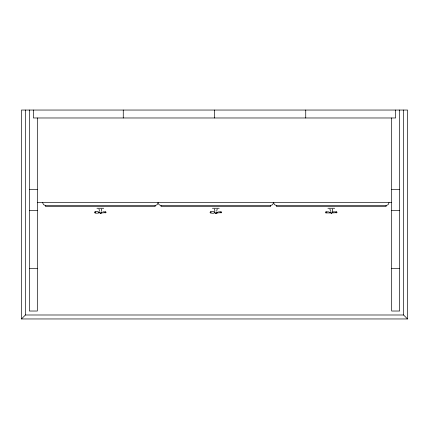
<?xml version="1.0" encoding="UTF-8"?>
<svg xmlns="http://www.w3.org/2000/svg" width="429" height="429" viewBox="0 0 429 429"><rect width="100%" height="100%" fill="white"/><g stroke="black" fill="none" stroke-linecap="round" stroke-linejoin="round"><path stroke-width="0.64" d="M389.039 202.601L388.127 204.665L386.062 205.577L276.533 205.577L274.474 204.665L273.563 202.601L272.651 204.665L270.586 205.577L161.057 205.577L158.993 204.665L158.081 202.601L157.175 204.665L155.11 205.577L45.581 205.577L43.517 204.665L42.605 202.601M99.26 211.261L99.356 210.103L98.922 209.025M214.741 211.261L214.838 210.103L214.403 209.025M330.217 211.261L330.314 210.103L329.88 209.025M99.067 212.119C94.428 209.91 91.726 214.366 99.303 212.907M214.548 212.119C215.535 211.728 209.835 210.864 210.001 212.527C210.467 213.46 215.476 213.562 214.527 212.527M95.565 212.527L95.045 212.923M211.041 212.527L210.521 212.923M326.523 212.527L325.858 212.907L325.477 212.253L325.997 211.851L328.635 211.851M330.099 211.926L330.099 212.854M101.764 209.025L101.33 210.103L101.426 211.261M217.246 209.025L216.806 210.103L216.908 211.261M332.722 209.025L332.287 210.103L332.384 211.261M105.121 212.119L105.861 211.926L106.06 212.655L101.169 212.923M220.597 212.119L221.337 211.926L221.536 212.655L216.65 212.923M336.073 212.119L336.813 211.926L337.012 212.655L332.126 212.923M21.45 318.956L25.418 314.993L403.582 314.993L407.55 318.956L407.55 110.044L21.45 110.044L21.45 318.956L407.55 318.956M101.78 212.988L100.247 213.438M217.256 212.988L215.551 213.438M215.438 213.438L216.205 213.438M331.301 213.336L330.915 213.438L331.681 213.438M29.381 189.377L37.318 189.377M391.682 189.377L399.619 189.377M37.318 202.601L391.682 202.601M96.959 208.258L103.732 208.258M212.435 208.258L219.208 208.258M327.917 208.258L334.684 208.258M29.381 210.532L37.318 210.532M391.682 210.532L399.619 210.532M102.955 211.851L105.588 211.851M218.431 211.851L221.069 211.851M332.126 211.851L336.545 211.851M98.654 212.253L102.038 212.253M214.13 212.253L217.514 212.253M329.606 212.253L332.99 212.253M325.997 212.923L330.201 212.923M29.381 268.506L37.318 268.506M391.682 268.506L399.619 268.506M336.545 212.923L336.02 212.527M325.997 211.851L326.469 212.119M221.069 212.923L220.544 212.527M210.521 211.851L210.988 212.119M105.588 212.923L105.067 212.527M95.045 211.851L95.511 212.119M100.343 213.336L100.729 213.438M99.249 212.923L99.051 212.527M403.582 110.044L403.582 314.993M399.619 110.044L399.619 311.025L391.682 311.025L391.682 117.975M395.651 110.044L395.651 117.975L33.349 117.975L33.349 110.044M386.062 205.577L386.062 206.569L276.533 206.569L276.533 205.577M305.738 110.044L305.738 117.975M270.586 205.577L270.586 206.569L161.057 206.569L161.057 205.577M214.5 110.044L214.5 117.975M155.11 205.577L155.11 206.569L45.581 206.569L45.581 205.577M123.262 110.044L123.262 117.975M37.318 117.975L37.318 311.025L29.381 311.025L29.381 110.044M25.418 110.044L25.418 314.993"/></g></svg>
